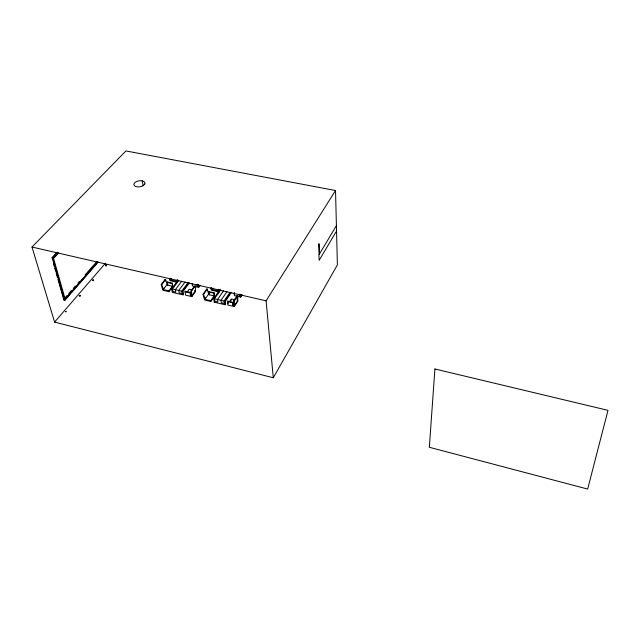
<?xml version="1.0" encoding="UTF-8"?>
<svg xmlns="http://www.w3.org/2000/svg" width="640" height="640" viewBox="0 0 640 640"><rect width="100%" height="100%" fill="white"/><g stroke="black" fill="none" stroke-linecap="round" stroke-linejoin="round"><path stroke-width="0.96" d="M233.68 300.88L233.68 305.616L232.832 305.416L232.784 302.288L227.704 301.112L227.872 305.048L234.32 306.56L237.832 301.264L237.76 295.768L237.216 295.592L233.68 300.88L234.232 301.048L234.32 306.56M237.192 300.328L237.216 295.592M240.152 294.272L240.144 296.168L239.304 295.976L239.088 294.184M234.056 293.008L234.384 295.632L240.776 297.104L240.696 294.448M92.968 280.632L93.648 280.616M80.112 296.008L79.576 295.984M273.296 377.768L337.392 264.896L335.528 190.52L125.936 150.936L32 247.048L54.584 322.104L273.296 377.768L266.088 300.816L335.528 190.52M336.544 231.04L319.136 260.328L318.904 254.904L336.408 225.68M234.224 305.792L237.736 300.504M240.688 296.336L241.664 294.856M240.776 297.104L242.248 294.888M232.832 305.416L232.784 302.288M232.856 305.424L233.136 304.952M239.304 295.976L239.632 295.528M234.232 301.048L237.76 295.768M229.68 301.384L231.312 298.968L234.984 299.816M230.4 301.288L231.416 299.776M220.24 289.224L213.704 298.624L214.216 302.184L225.224 304.76L225.68 304.08L225.32 301.336L231.32 292.496M229.96 292.36L224.056 301.04L224.384 303.48L221.336 302.768L221 300.328L226.928 291.664M225.224 304.76L224.752 301.2L230.648 292.52M223.472 290.872L217.52 299.512L217.856 301.952L214.824 301.24L214.472 298.808L220.456 290.176M214.216 302.184L214.68 301.512M214.104 295.872L210.768 300.664L204.936 299.304L208.6 294.104L207.288 289.104L206.768 289.032L203.072 294.216L204.528 299.992L210.88 301.48L214.512 296.256L214.016 292.768L209.04 291.616L208.736 292.04L209.112 294.744L214.104 295.872L214.016 292.768M210.896 287.76L211.44 290.184L217.736 291.64L219.256 289.456M217.616 293.984L219.28 291.584M217.736 291.64L217.624 290.824L218.704 289.264M204.416 299.224L205.464 297.736M217.624 290.824L211.848 289.496L212.872 288.048M209.088 294.736L209.04 291.616M204.936 299.304L203.6 294.296L207.288 289.104M191.848 296.616L195.576 291.464L195.272 285.984L194.744 285.816L190.992 290.96L191.192 295.68L190.368 295.488L190.232 292.392L185.304 291.24L184.992 291.664L185.584 295.152L191.848 296.616L191.528 291.136L195.272 285.984M192.04 283.368L192.464 285.976L198.68 287.408L200.24 285.248M191.728 295.848L195.456 290.704M198.68 287.408L198.56 286.64L199.6 285.2M186.904 292.344L189.208 289.208L191.888 289.832M177.992 280.424L171.648 288.824L172.296 292.368L182.992 294.872L183.48 294.208L183.008 291.48L189.376 282.872M187.976 282.72L181.712 291.168L182.128 293.6L179.168 292.904L178.744 290.48L185.024 282.04M182.992 294.872L182.384 291.328L188.64 282.872M181.664 281.272L175.352 289.688L175.784 292.12L172.832 291.424L172.4 289L178.736 280.6M168.904 290.872L163.24 289.552L167.112 284.48L165.632 279.512L165.128 279.44L161.224 284.496L162.872 290.232L169.048 291.68L168.904 290.872L172.432 286.208L172.264 283.12L167.424 282.008L167.584 285.112L172.432 286.208M169.552 278.272L170.176 280.68L176.296 282.088L176.152 281.288L177.304 279.768M169.048 291.68L172.896 286.6L172.264 283.12M176.296 282.088L177.904 279.96M176.152 281.288L170.544 279.992L171.624 278.584M167.552 285.104L167.424 282.008M162.728 289.472L163.84 288.024M170.04 279.92L171.12 278.512M163.24 289.552L161.736 284.568L165.632 279.512M54.584 322.104L105.256 263.448M71.544 291.992L74.16 288.968M76.12 286.704L83.312 278.392M84.624 276.88L86.584 274.616M97.696 261.672L65.088 298.92L53.568 258.4L58.272 253.368M71.584 292.04L88.016 273.256M89.328 271.752L91.96 268.752M93.928 266.496L96.56 263.488M58.016 279.512L63.928 300.192L64.784 300.408L98.288 262.08M64.88 297.968L66.84 295.728M68.8 293.496L71.408 290.52M73.368 288.288L75.328 286.048M77.936 283.072L79.24 281.584M85.12 274.88L96.864 261.48M53.12 258.296L55.8 255.4M64.784 300.408L52.72 258.096L58.088 252.368M51.832 257.888L57.2 252.168M64.352 300.304L52.28 257.992L57.64 252.264M92.864 280.608L93.288 280.648M106.304 265.92L106.176 265.48L105.744 265.912M79.656 296L80.248 296.008M170.064 280.064L170.896 280.072M211.352 289.56L212.216 289.584M162.76 289.616L163.592 289.632M204.432 299.368L205.304 299.392M161.224 284.496L161.736 284.568M203.072 294.216L203.6 294.296M32 247.048L266.088 300.816M167.112 282.416L171.952 283.536M208.736 292.04L213.72 293.192M167.112 284.48L167.92 284.672M208.6 294.104L209.432 294.296M52.28 257.992L52.72 258.096M184.992 291.664L189.928 292.816M227.416 301.544L232.488 302.728M171.648 288.824L182.384 291.328M213.704 298.624L224.752 301.2M190.992 290.96L191.528 291.136M194.56 290.448L195.48 290.84M165.128 279.44L165.624 281.096M170.064 278.344L170.544 279.992M53.448 263.528L54.248 266.344M54.784 268.232L55.592 271.048M56.128 272.928L57.472 277.632M206.768 289.032L207.2 290.696M211.416 287.832L211.848 289.496M142.208 180.896L143.12 185.704M190.232 292.392L190.672 295.064M197.232 284.096L197.512 285.872M196.928 284.504L197.208 286.288L198.032 286.472L197.96 284.592M210.768 300.664L210.88 301.48M227.704 301.112L228.056 303.8M234.344 292.608L234.568 294.392M319.376 254.12L318.944 243.672L319.232 254.36M198.488 284.76L198.56 286.64M106.32 265.504L105.776 265.616L106.32 265.504M434.92 368.992L429.328 447.28L587.664 489.064L608 410.344L434.92 368.992M105.528 265.112L106.344 265.048L105.536 265.104M93.48 279.984L92.64 280.12L93.48 279.984M80.12 295.496L79.272 295.64L80.12 295.496M65.384 311.704L66.256 311.624L65.392 311.688M144.76 184.032L143.328 185.544A5.56 3.008 -8.7 0 1 136.656 186.736A5.56 3.008 -8.7 0 1 134.12 183.576L134.68 182.784A5.56 3.008 -8.7 0 1 141.568 180.784A5.56 3.008 -8.7 0 1 144.76 184.032M190.696 295.04L190.368 295.488L190.72 295.048M197.528 285.848L197.208 286.288L197.528 285.848M69.584 294.256L66.968 297.28L69.616 294.288"/></g></svg>
